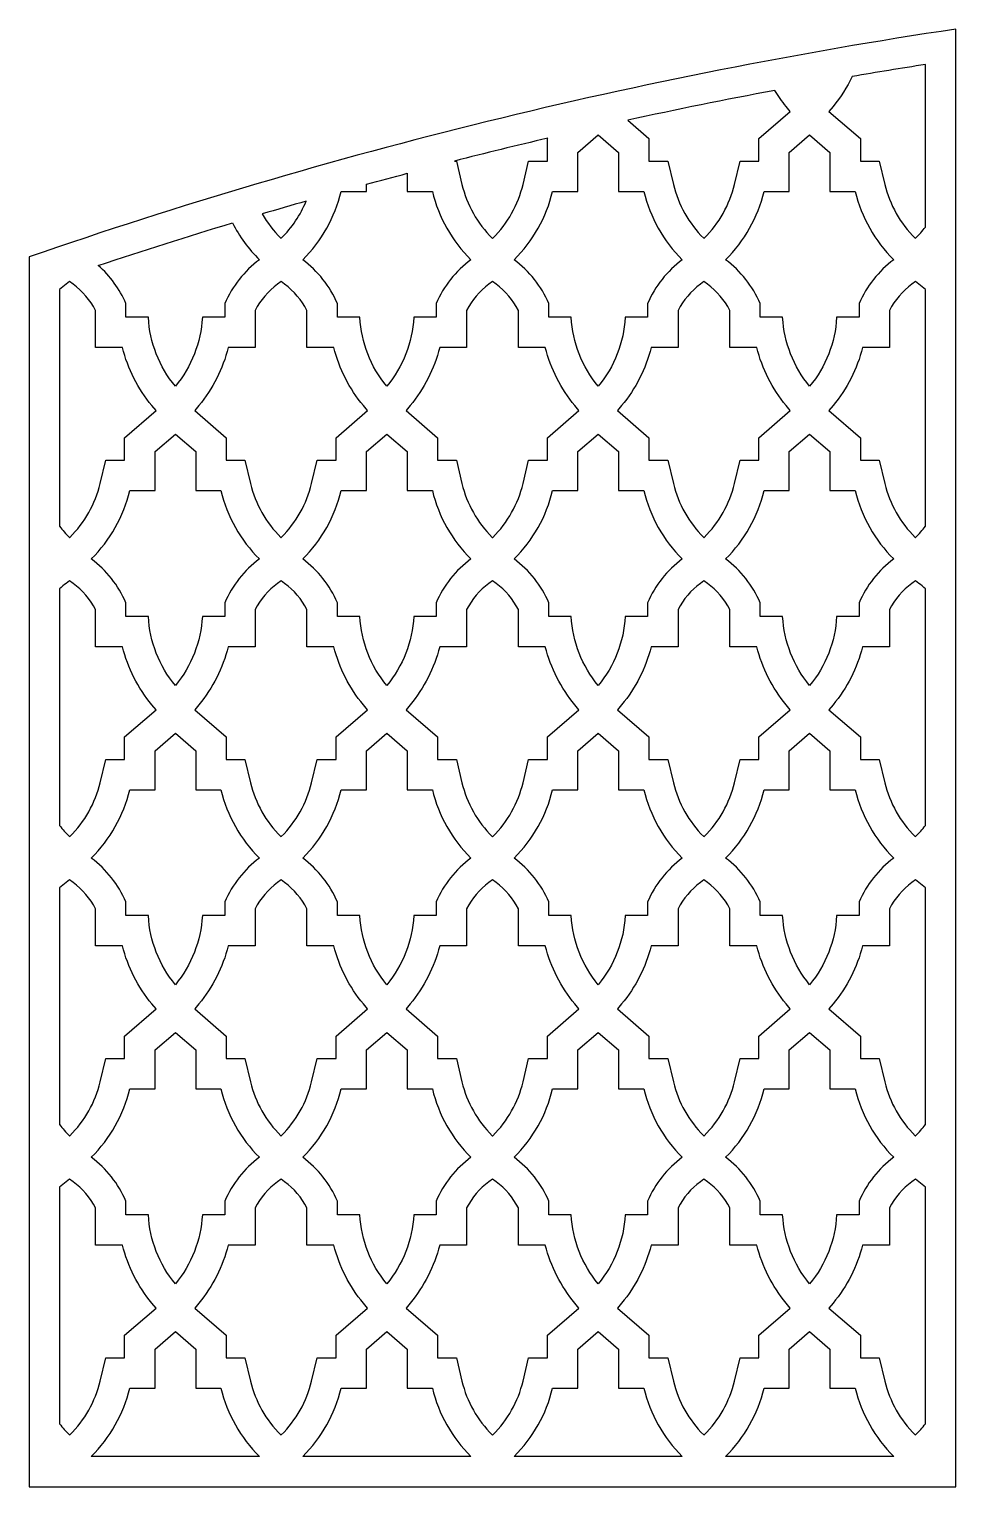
# Model space of a CAD drawing. Extents: x 7430 to 8040, y 4486 to 5446.
import ezdxf

# ---------------------------------------------------------------- set-up
doc = ezdxf.new("R2010")
doc.units = 0
doc.layers.get('0').update_dxf_attribs({"color": 1, "linetype": 'CONTINUOUS'})

msp = doc.modelspace()

# ---------------------------------------------------------------- linework, layer by layer
for points in [[(7429.63, 5296.13), (7429.63, 4486.13), (8039.63, 4486.13), (8039.63, 5446.13, 0.046382)], [(7971.48, 5414.94, -0.059816), (7958.83, 5395.21), (7956.13, 5391.93), (7976.79, 5374.12), (7976.79, 5359.27), (7989.25, 5359.27), (7992.91, 5343.9, 0.140239), (8012.84, 5308.46), (8013, 5308.3), (8013.15, 5308.46, 0.033059), (8019.63, 5315.77), (8019.63, 5422.83, 0.003616)], [(7823.62, 5386.18), (7837.6, 5374.12), (7837.6, 5359.27), (7850.06, 5359.27), (7853.72, 5343.9, 0.140239), (7873.65, 5308.46), (7873.81, 5308.3), (7873.97, 5308.46, 0.140239), (7893.9, 5343.9), (7897.56, 5359.27), (7910.02, 5359.27), (7910.02, 5374.12), (7930.68, 5391.93), (7927.97, 5395.21, -0.033126), (7920.38, 5405.77, 0.007317)], [(7836.74, 5265.4), (7836.74, 5256.37), (7821.99, 5256.37, -0.159842), (7804.22, 5210.91, -0.159842), (7786.45, 5256.37), (7771.7, 5256.37), (7771.7, 5265.4, 0.132563), (7748.85, 5294.24, 0.140239), (7774.17, 5339.27), (7790.83, 5339.27), (7790.83, 5364.96), (7804.22, 5376.5), (7817.6, 5364.96), (7817.6, 5339.27), (7834.26, 5339.27, 0.140239), (7859.59, 5294.24, 0.132563)], [(7975.92, 5265.4), (7975.92, 5256.37), (7961.17, 5256.37, -0.159842), (7943.4, 5210.91, -0.159842), (7925.63, 5256.37), (7910.88, 5256.37), (7910.88, 5265.4, 0.132563), (7888.03, 5294.24, 0.140239), (7913.36, 5339.27), (7930.02, 5339.27), (7930.02, 5364.96), (7943.4, 5376.5), (7956.79, 5364.96), (7956.79, 5339.27), (7973.45, 5339.27, 0.140239), (7998.77, 5294.24, 0.132563)], [(7709.62, 5359.27), (7710.88, 5359.27), (7714.54, 5343.9, 0.140239), (7734.47, 5308.46), (7734.63, 5308.3), (7734.79, 5308.46, 0.140239), (7754.72, 5343.9), (7758.38, 5359.27), (7770.83, 5359.27), (7770.83, 5374.12), (7771.03, 5374.29, 0.004685)], [(7678.42, 5351.18), (7678.42, 5339.27), (7695.08, 5339.27, 0.140239), (7720.41, 5294.24, 0.132563), (7697.56, 5265.4), (7697.56, 5256.37), (7682.81, 5256.37, -0.159842), (7665.04, 5210.91, -0.159842), (7647.27, 5256.37), (7632.51, 5256.37), (7632.51, 5265.4, 0.132563), (7609.67, 5294.24, 0.140239), (7634.99, 5339.27), (7651.65, 5339.27), (7651.65, 5343.97, -0.002055)], [(7583.04, 5324.43, 0.068383), (7595.29, 5308.46), (7595.44, 5308.3), (7595.6, 5308.46, 0.100379), (7611.97, 5332.86, 0.002234)], [(7563.48, 5318.57, 0.080671), (7581.22, 5294.24, 0.132563), (7558.37, 5265.4), (7558.37, 5256.37), (7543.62, 5256.37, -0.159842), (7525.85, 5210.91, -0.159842), (7508.08, 5256.37), (7493.33, 5256.37), (7493.33, 5265.4, 0.111039), (7475.14, 5290.48, -0.006871)], [(7449.63, 5118.74, 0.033059), (7456.1, 5111.43), (7456.26, 5111.28), (7456.42, 5111.43, 0.140239), (7476.35, 5146.87), (7480.01, 5162.24), (7492.47, 5162.24), (7492.47, 5177.09), (7513.12, 5194.9), (7510.42, 5198.18, -0.110262), (7491.02, 5236.37), (7473.33, 5236.37), (7473.33, 5260.92, 0.11354), (7458.58, 5278.17), (7456.26, 5279.88), (7453.94, 5278.17, 0.027682), (7449.63, 5274.59)], [(7595.6, 5111.43, 0.140239), (7615.53, 5146.87), (7619.19, 5162.24), (7631.65, 5162.24), (7631.65, 5177.09), (7652.31, 5194.9), (7649.61, 5198.18, -0.110262), (7630.21, 5236.37), (7612.51, 5236.37), (7612.51, 5260.92, 0.11354), (7597.77, 5278.17), (7595.44, 5279.88), (7593.12, 5278.17, 0.11354), (7578.37, 5260.92), (7578.37, 5236.37), (7560.68, 5236.37, -0.110262), (7541.28, 5198.18), (7538.58, 5194.9), (7559.24, 5177.09), (7559.24, 5162.24), (7571.7, 5162.24), (7575.35, 5146.87, 0.140239), (7595.29, 5111.43), (7595.44, 5111.28)], [(7734.79, 5111.43, 0.140239), (7754.72, 5146.87), (7758.38, 5162.24), (7770.83, 5162.24), (7770.83, 5177.09), (7791.49, 5194.9), (7788.79, 5198.18, -0.110262), (7769.39, 5236.37), (7751.7, 5236.37), (7751.7, 5260.92, 0.11354), (7736.95, 5278.17), (7734.63, 5279.88), (7732.31, 5278.17, 0.11354), (7717.56, 5260.92), (7717.56, 5236.37), (7699.86, 5236.37, -0.110262), (7680.47, 5198.18), (7677.76, 5194.9), (7698.42, 5177.09), (7698.42, 5162.24), (7710.88, 5162.24), (7714.54, 5146.87, 0.140239), (7734.47, 5111.43), (7734.63, 5111.28)], [(7873.97, 5111.43, 0.140239), (7893.9, 5146.87), (7897.56, 5162.24), (7910.02, 5162.24), (7910.02, 5177.09), (7930.68, 5194.9), (7927.97, 5198.18, -0.110262), (7908.58, 5236.37), (7890.88, 5236.37), (7890.88, 5260.92, 0.11354), (7876.13, 5278.17), (7873.81, 5279.88), (7871.49, 5278.17, 0.11354), (7856.74, 5260.92), (7856.74, 5236.37), (7839.05, 5236.37, -0.110262), (7819.65, 5198.18), (7816.95, 5194.9), (7837.6, 5177.09), (7837.6, 5162.24), (7850.06, 5162.24), (7853.72, 5146.87, 0.140239), (7873.65, 5111.43), (7873.81, 5111.28)], [(8019.63, 5274.59, 0.027682), (8015.32, 5278.17), (8013, 5279.88), (8010.67, 5278.17, 0.11354), (7995.92, 5260.92), (7995.92, 5236.37), (7978.23, 5236.37, -0.110262), (7958.83, 5198.18), (7956.13, 5194.9), (7976.79, 5177.09), (7976.79, 5162.24), (7989.25, 5162.24), (7992.91, 5146.87, 0.140239), (8012.84, 5111.43), (8013, 5111.28), (8013.15, 5111.43, 0.033059), (8019.63, 5118.74)], [(7558.37, 5068.37), (7558.37, 5059.35), (7543.62, 5059.35, -0.159842), (7525.85, 5013.88, -0.159842), (7508.08, 5059.35), (7493.33, 5059.35), (7493.33, 5068.37, 0.132563), (7470.48, 5097.21, 0.140239), (7495.81, 5142.24), (7512.47, 5142.24), (7512.47, 5167.93), (7525.85, 5179.47), (7539.24, 5167.93), (7539.24, 5142.24), (7555.9, 5142.24, 0.140239), (7581.22, 5097.21, 0.132563)], [(7697.56, 5068.37), (7697.56, 5059.35), (7682.81, 5059.35, -0.159842), (7665.04, 5013.88, -0.159842), (7647.27, 5059.35), (7632.51, 5059.35), (7632.51, 5068.37, 0.132563), (7609.67, 5097.21, 0.140239), (7634.99, 5142.24), (7651.65, 5142.24), (7651.65, 5167.93), (7665.04, 5179.47), (7678.42, 5167.93), (7678.42, 5142.24), (7695.08, 5142.24, 0.140239), (7720.41, 5097.21, 0.132563)], [(7836.74, 5068.37), (7836.74, 5059.35), (7821.99, 5059.35, -0.159842), (7804.22, 5013.88, -0.159842), (7786.45, 5059.35), (7771.7, 5059.35), (7771.7, 5068.37, 0.132563), (7748.85, 5097.21, 0.140239), (7774.17, 5142.24), (7790.83, 5142.24), (7790.83, 5167.93), (7804.22, 5179.47), (7817.6, 5167.93), (7817.6, 5142.24), (7834.26, 5142.24, 0.140239), (7859.59, 5097.21, 0.132563)], [(7975.92, 5068.37), (7975.92, 5059.35), (7961.17, 5059.35, -0.159842), (7943.4, 5013.88, -0.159842), (7925.63, 5059.35), (7910.88, 5059.35), (7910.88, 5068.37, 0.132563), (7888.03, 5097.21, 0.140239), (7913.36, 5142.24), (7930.02, 5142.24), (7930.02, 5167.93), (7943.4, 5179.47), (7956.79, 5167.93), (7956.79, 5142.24), (7973.45, 5142.24, 0.140239), (7998.77, 5097.21, 0.132563)], [(7449.63, 4921.71, 0.033059), (7456.1, 4914.41), (7456.26, 4914.25), (7456.42, 4914.41, 0.140239), (7476.35, 4949.85), (7480.01, 4965.22), (7492.47, 4965.22), (7492.47, 4980.06), (7513.12, 4997.87), (7510.42, 5001.15, -0.110262), (7491.02, 5039.35), (7473.33, 5039.35), (7473.33, 5063.89, 0.11354), (7458.58, 5081.14), (7456.26, 5082.86), (7453.94, 5081.14, 0.027682), (7449.63, 5077.56)], [(7595.6, 4914.41, 0.140239), (7615.53, 4949.85), (7619.19, 4965.22), (7631.65, 4965.22), (7631.65, 4980.06), (7652.31, 4997.87), (7649.61, 5001.15, -0.110262), (7630.21, 5039.35), (7612.51, 5039.35), (7612.51, 5063.89, 0.11354), (7597.77, 5081.14), (7595.44, 5082.86), (7593.12, 5081.14, 0.11354), (7578.37, 5063.89), (7578.37, 5039.35), (7560.68, 5039.35, -0.110262), (7541.28, 5001.15), (7538.58, 4997.87), (7559.24, 4980.06), (7559.24, 4965.22), (7571.7, 4965.22), (7575.35, 4949.85, 0.140239), (7595.29, 4914.41), (7595.44, 4914.25)], [(7734.79, 4914.41, 0.140239), (7754.72, 4949.85), (7758.38, 4965.22), (7770.83, 4965.22), (7770.83, 4980.06), (7791.49, 4997.87), (7788.79, 5001.15, -0.110262), (7769.39, 5039.35), (7751.7, 5039.35), (7751.7, 5063.89, 0.11354), (7736.95, 5081.14), (7734.63, 5082.86), (7732.31, 5081.14, 0.11354), (7717.56, 5063.89), (7717.56, 5039.35), (7699.86, 5039.35, -0.110262), (7680.47, 5001.15), (7677.76, 4997.87), (7698.42, 4980.06), (7698.42, 4965.22), (7710.88, 4965.22), (7714.54, 4949.85, 0.140239), (7734.47, 4914.41), (7734.63, 4914.25)], [(7873.97, 4914.41, 0.140239), (7893.9, 4949.85), (7897.56, 4965.22), (7910.02, 4965.22), (7910.02, 4980.06), (7930.68, 4997.87), (7927.97, 5001.15, -0.110262), (7908.58, 5039.35), (7890.88, 5039.35), (7890.88, 5063.89, 0.11354), (7876.13, 5081.14), (7873.81, 5082.86), (7871.49, 5081.14, 0.11354), (7856.74, 5063.89), (7856.74, 5039.35), (7839.05, 5039.35, -0.110262), (7819.65, 5001.15), (7816.95, 4997.87), (7837.6, 4980.06), (7837.6, 4965.22), (7850.06, 4965.22), (7853.72, 4949.85, 0.140239), (7873.65, 4914.41), (7873.81, 4914.25)], [(8019.63, 5077.56, 0.027682), (8015.32, 5081.14), (8013, 5082.86), (8010.67, 5081.14, 0.11354), (7995.92, 5063.89), (7995.92, 5039.35), (7978.23, 5039.35, -0.110262), (7958.83, 5001.15), (7956.13, 4997.87), (7976.79, 4980.06), (7976.79, 4965.22), (7989.25, 4965.22), (7992.91, 4949.85, 0.140239), (8012.84, 4914.41), (8013, 4914.25), (8013.15, 4914.41, 0.033059), (8019.63, 4921.71)], [(7558.37, 4871.34), (7558.37, 4862.32), (7543.62, 4862.32, -0.159842), (7525.85, 4816.85, -0.159842), (7508.08, 4862.32), (7493.33, 4862.32), (7493.33, 4871.34, 0.132563), (7470.48, 4900.18, 0.140239), (7495.81, 4945.22), (7512.47, 4945.22), (7512.47, 4970.9), (7525.85, 4982.44), (7539.24, 4970.9), (7539.24, 4945.22), (7555.9, 4945.22, 0.140239), (7581.22, 4900.18, 0.132563)], [(7697.56, 4871.34), (7697.56, 4862.32), (7682.81, 4862.32, -0.159842), (7665.04, 4816.85, -0.159842), (7647.27, 4862.32), (7632.51, 4862.32), (7632.51, 4871.34, 0.132563), (7609.67, 4900.18, 0.140239), (7634.99, 4945.22), (7651.65, 4945.22), (7651.65, 4970.9), (7665.04, 4982.44), (7678.42, 4970.9), (7678.42, 4945.22), (7695.08, 4945.22, 0.140239), (7720.41, 4900.18, 0.132563)], [(7836.74, 4871.34), (7836.74, 4862.32), (7821.99, 4862.32, -0.159842), (7804.22, 4816.85, -0.159842), (7786.45, 4862.32), (7771.7, 4862.32), (7771.7, 4871.34, 0.132563), (7748.85, 4900.18, 0.140239), (7774.17, 4945.22), (7790.83, 4945.22), (7790.83, 4970.9), (7804.22, 4982.44), (7817.6, 4970.9), (7817.6, 4945.22), (7834.26, 4945.22, 0.140239), (7859.59, 4900.18, 0.132563)], [(7975.92, 4871.34), (7975.92, 4862.32), (7961.17, 4862.32, -0.159842), (7943.4, 4816.85, -0.159842), (7925.63, 4862.32), (7910.88, 4862.32), (7910.88, 4871.34, 0.132563), (7888.03, 4900.18, 0.140239), (7913.36, 4945.22), (7930.02, 4945.22), (7930.02, 4970.9), (7943.4, 4982.44), (7956.79, 4970.9), (7956.79, 4945.22), (7973.45, 4945.22, 0.140239), (7998.77, 4900.18, 0.132563)], [(7449.63, 4724.69, 0.033059), (7456.1, 4717.38), (7456.26, 4717.22), (7456.42, 4717.38, 0.140239), (7476.35, 4752.82), (7480.01, 4768.19), (7492.47, 4768.19), (7492.47, 4783.04), (7513.12, 4800.85), (7510.42, 4804.12, -0.110262), (7491.02, 4842.32), (7473.33, 4842.32), (7473.33, 4866.86, 0.11354), (7458.58, 4884.11), (7456.26, 4885.83), (7453.94, 4884.11, 0.027682), (7449.63, 4880.53)], [(7595.6, 4717.38, 0.140239), (7615.53, 4752.82), (7619.19, 4768.19), (7631.65, 4768.19), (7631.65, 4783.04), (7652.31, 4800.85), (7649.61, 4804.12, -0.110262), (7630.21, 4842.32), (7612.51, 4842.32), (7612.51, 4866.86, 0.11354), (7597.77, 4884.11), (7595.44, 4885.83), (7593.12, 4884.11, 0.11354), (7578.37, 4866.86), (7578.37, 4842.32), (7560.68, 4842.32, -0.110262), (7541.28, 4804.12), (7538.58, 4800.85), (7559.24, 4783.04), (7559.24, 4768.19), (7571.7, 4768.19), (7575.35, 4752.82, 0.140239), (7595.29, 4717.38), (7595.44, 4717.22)], [(7734.79, 4717.38, 0.140239), (7754.72, 4752.82), (7758.38, 4768.19), (7770.83, 4768.19), (7770.83, 4783.04), (7791.49, 4800.85), (7788.79, 4804.12, -0.110262), (7769.39, 4842.32), (7751.7, 4842.32), (7751.7, 4866.86, 0.11354), (7736.95, 4884.11), (7734.63, 4885.83), (7732.31, 4884.11, 0.11354), (7717.56, 4866.86), (7717.56, 4842.32), (7699.86, 4842.32, -0.110262), (7680.47, 4804.12), (7677.76, 4800.85), (7698.42, 4783.04), (7698.42, 4768.19), (7710.88, 4768.19), (7714.54, 4752.82, 0.140239), (7734.47, 4717.38), (7734.63, 4717.22)], [(7873.97, 4717.38, 0.140239), (7893.9, 4752.82), (7897.56, 4768.19), (7910.02, 4768.19), (7910.02, 4783.04), (7930.68, 4800.85), (7927.97, 4804.12, -0.110262), (7908.58, 4842.32), (7890.88, 4842.32), (7890.88, 4866.86, 0.11354), (7876.13, 4884.11), (7873.81, 4885.83), (7871.49, 4884.11, 0.11354), (7856.74, 4866.86), (7856.74, 4842.32), (7839.05, 4842.32, -0.110262), (7819.65, 4804.12), (7816.95, 4800.85), (7837.6, 4783.04), (7837.6, 4768.19), (7850.06, 4768.19), (7853.72, 4752.82, 0.140239), (7873.65, 4717.38), (7873.81, 4717.22)], [(8019.63, 4880.53, 0.027682), (8015.32, 4884.11), (8013, 4885.83), (8010.67, 4884.11, 0.11354), (7995.92, 4866.86), (7995.92, 4842.32), (7978.23, 4842.32, -0.110262), (7958.83, 4804.12), (7956.13, 4800.85), (7976.79, 4783.04), (7976.79, 4768.19), (7989.25, 4768.19), (7992.91, 4752.82, 0.140239), (8012.84, 4717.38), (8013, 4717.22), (8013.15, 4717.38, 0.033059), (8019.63, 4724.69)], [(7558.37, 4674.31), (7558.37, 4665.29), (7543.62, 4665.29, -0.159842), (7525.85, 4619.82, -0.159842), (7508.08, 4665.29), (7493.33, 4665.29), (7493.33, 4674.31, 0.132563), (7470.48, 4703.16, 0.140239), (7495.81, 4748.19), (7512.47, 4748.19), (7512.47, 4773.87), (7525.85, 4785.41), (7539.24, 4773.87), (7539.24, 4748.19), (7555.9, 4748.19, 0.140239), (7581.22, 4703.16, 0.132563)], [(7697.56, 4674.31), (7697.56, 4665.29), (7682.81, 4665.29, -0.159842), (7665.04, 4619.82, -0.159842), (7647.27, 4665.29), (7632.51, 4665.29), (7632.51, 4674.31, 0.132563), (7609.67, 4703.16, 0.140239), (7634.99, 4748.19), (7651.65, 4748.19), (7651.65, 4773.87), (7665.04, 4785.41), (7678.42, 4773.87), (7678.42, 4748.19), (7695.08, 4748.19, 0.140239), (7720.41, 4703.16, 0.132563)], [(7836.74, 4674.31), (7836.74, 4665.29), (7821.99, 4665.29, -0.159842), (7804.22, 4619.82, -0.159842), (7786.45, 4665.29), (7771.7, 4665.29), (7771.7, 4674.31, 0.132563), (7748.85, 4703.16, 0.140239), (7774.17, 4748.19), (7790.83, 4748.19), (7790.83, 4773.87), (7804.22, 4785.41), (7817.6, 4773.87), (7817.6, 4748.19), (7834.26, 4748.19, 0.140239), (7859.59, 4703.16, 0.132563)], [(7975.92, 4674.31), (7975.92, 4665.29), (7961.17, 4665.29, -0.159842), (7943.4, 4619.82, -0.159842), (7925.63, 4665.29), (7910.88, 4665.29), (7910.88, 4674.31, 0.132563), (7888.03, 4703.16, 0.140239), (7913.36, 4748.19), (7930.02, 4748.19), (7930.02, 4773.87), (7943.4, 4785.41), (7956.79, 4773.87), (7956.79, 4748.19), (7973.45, 4748.19, 0.140239), (7998.77, 4703.16, 0.132563)], [(7449.63, 4527.66, 0.033059), (7456.1, 4520.35), (7456.26, 4520.19), (7456.42, 4520.35, 0.140239), (7476.35, 4555.79), (7480.01, 4571.16), (7492.47, 4571.16), (7492.47, 4586.01), (7513.12, 4603.82), (7510.42, 4607.1, -0.110262), (7491.02, 4645.29), (7473.33, 4645.29), (7473.33, 4669.83, 0.11354), (7458.58, 4687.08), (7456.26, 4688.8), (7453.94, 4687.08, 0.027682), (7449.63, 4683.51)], [(7595.6, 4520.35, 0.140239), (7615.53, 4555.79), (7619.19, 4571.16), (7631.65, 4571.16), (7631.65, 4586.01), (7652.31, 4603.82), (7649.61, 4607.1, -0.110262), (7630.21, 4645.29), (7612.51, 4645.29), (7612.51, 4669.83, 0.11354), (7597.77, 4687.08), (7595.44, 4688.8), (7593.12, 4687.08, 0.11354), (7578.37, 4669.83), (7578.37, 4645.29), (7560.68, 4645.29, -0.110262), (7541.28, 4607.1), (7538.58, 4603.82), (7559.24, 4586.01), (7559.24, 4571.16), (7571.7, 4571.16), (7575.35, 4555.79, 0.140239), (7595.29, 4520.35), (7595.44, 4520.19)], [(7734.79, 4520.35, 0.140239), (7754.72, 4555.79), (7758.38, 4571.16), (7770.83, 4571.16), (7770.83, 4586.01), (7791.49, 4603.82), (7788.79, 4607.1, -0.110262), (7769.39, 4645.29), (7751.7, 4645.29), (7751.7, 4669.83, 0.11354), (7736.95, 4687.08), (7734.63, 4688.8), (7732.31, 4687.08, 0.11354), (7717.56, 4669.83), (7717.56, 4645.29), (7699.86, 4645.29, -0.110262), (7680.47, 4607.1), (7677.76, 4603.82), (7698.42, 4586.01), (7698.42, 4571.16), (7710.88, 4571.16), (7714.54, 4555.79, 0.140239), (7734.47, 4520.35), (7734.63, 4520.19)], [(7873.97, 4520.35, 0.140239), (7893.9, 4555.79), (7897.56, 4571.16), (7910.02, 4571.16), (7910.02, 4586.01), (7930.68, 4603.82), (7927.97, 4607.1, -0.110262), (7908.58, 4645.29), (7890.88, 4645.29), (7890.88, 4669.83, 0.11354), (7876.13, 4687.08), (7873.81, 4688.8), (7871.49, 4687.08, 0.11354), (7856.74, 4669.83), (7856.74, 4645.29), (7839.05, 4645.29, -0.110262), (7819.65, 4607.1), (7816.95, 4603.82), (7837.6, 4586.01), (7837.6, 4571.16), (7850.06, 4571.16), (7853.72, 4555.79, 0.140239), (7873.65, 4520.35), (7873.81, 4520.19)], [(8019.63, 4683.51, 0.027682), (8015.32, 4687.08), (8013, 4688.8), (8010.67, 4687.08, 0.11354), (7995.92, 4669.83), (7995.92, 4645.29), (7978.23, 4645.29, -0.110262), (7958.83, 4607.1), (7956.13, 4603.82), (7976.79, 4586.01), (7976.79, 4571.16), (7989.25, 4571.16), (7992.91, 4555.79, 0.140239), (8012.84, 4520.35), (8013, 4520.19), (8013.15, 4520.35, 0.033059), (8019.63, 4527.66)], [(7470.48, 4506.13, 0.140239), (7495.81, 4551.16), (7512.47, 4551.16), (7512.47, 4576.84), (7525.85, 4588.38), (7539.24, 4576.84), (7539.24, 4551.16), (7555.9, 4551.16, 0.140239), (7581.22, 4506.13)], [(7609.67, 4506.13, 0.140239), (7634.99, 4551.16), (7651.65, 4551.16), (7651.65, 4576.84), (7665.04, 4588.38), (7678.42, 4576.84), (7678.42, 4551.16), (7695.08, 4551.16, 0.140239), (7720.41, 4506.13)], [(7748.85, 4506.13, 0.140239), (7774.17, 4551.16), (7790.83, 4551.16), (7790.83, 4576.84), (7804.22, 4588.38), (7817.6, 4576.84), (7817.6, 4551.16), (7834.26, 4551.16, 0.140239), (7859.59, 4506.13)], [(7888.03, 4506.13, 0.140239), (7913.36, 4551.16), (7930.02, 4551.16), (7930.02, 4576.84), (7943.4, 4588.38), (7956.79, 4576.84), (7956.79, 4551.16), (7973.45, 4551.16, 0.140239), (7998.77, 4506.13)]]:
    msp.add_lwpolyline(points, format="xyb", close=True)

doc.saveas('drawing.dxf')
